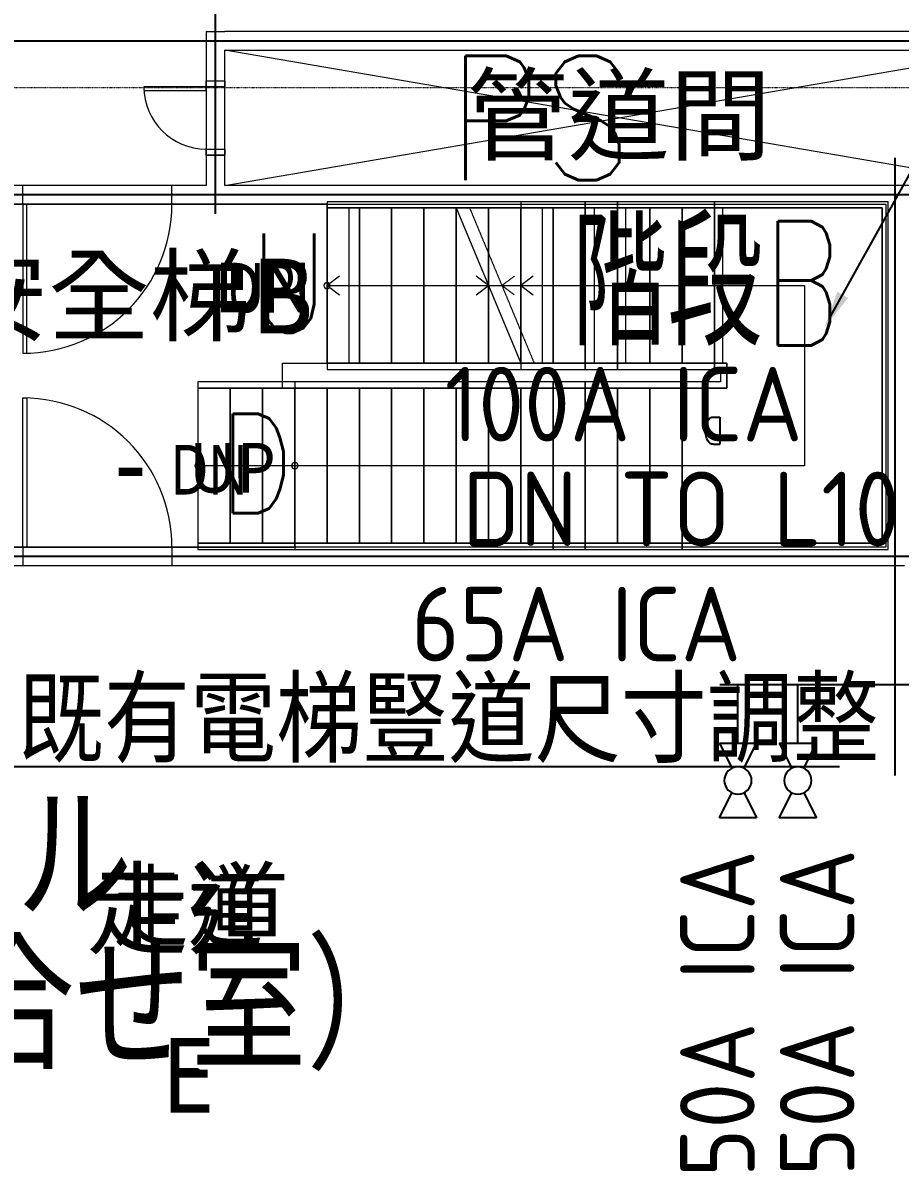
# Model space of a CAD drawing. Extents: x -32000 to 290600, y -29000 to 131250.
# Drawn here: x 253175 to 260240, y 21275 to 30520 of the extents above; entities that cross this region are included whole.
import ezdxf
from ezdxf.enums import TextEntityAlignment as Align

# ---------------------------------------------------------------- set-up
doc = ezdxf.new("R2010")
doc.units = 0
doc.header["$LTSCALE"] = 10
for name, pattern in [('H12PL2$0$JJP_三點線', [0.9, 0.3, -0.15, 0, -0.15, 0, -0.15, 0, -0.15]), ('H12PL2$0$JJP_虛線(退縮線、投影線、地下室範圍、非屬本工程、圖面分區)', [0.45, 0.3, -0.15]), ('H12PL2$0$虛線', [0.846667, 0.423333, -0.423333]), ('XFM7P20ICA$0$CENTERK3', [2.749, 2.5, -0.083, 0.083, -0.083]), ('XFM7P20ICA$0$H12PL2$0$JJP_三點線', [0.9, 0.3, -0.15, 0, -0.15, 0, -0.15, 0, -0.15]), ('XFM7P20ICA$0$H12PL2$0$JJP_虛線(退縮線、投影線、地下室範圍、非屬本工程、圖面分區)', [0.45, 0.3, -0.15])]:
    doc.linetypes.add(name, pattern=pattern)
for name, color, linetype in [('H12PL2$0$A-OBJE-2D', 252, 'Continuous'), ('H12PL2$0$A-STRS', 252, 'Continuous'), ('H12PL2$0$A-TEXT', 252, 'Continuous'), ('H12PL2$0$A-WALL-IN', 252, 'Continuous'), ('H12PL2$0$A-ZONE', 252, 'Continuous'), ('H12PL2$0$Door', 252, 'Continuous'), ('H12PL2$0$S-GRID', 252, 'Continuous'), ('H12PL2$0$S-SLAB-SHOW', 252, 'Continuous'), ('XFM7P20ICA$0$H12PL2$0$A-OBJE-2D', 252, 'Continuous'), ('XFM7P20ICA$0$H12PL2$0$A-STRS', 252, 'Continuous'), ('XFM7P20ICA$0$H12PL2$0$A-TEXT-修改說明', 252, 'Continuous'), ('XFM7P20ICA$0$H12PL2$0$A-WALL-IN', 252, 'Continuous'), ('XFM7P20ICA$0$H12PL2$0$A-ZONE', 252, 'Continuous'), ('XFM7P20ICA$0$H12PL2$0$S-GRID', 252, 'Continuous'), ('XFM7P20ICA$0$K-SIN', 252, 'XFM7P20ICA$0$CENTERK3'), ('XFM7P20ICA$0$PIPE-TEXT', 1, 'Continuous'), ('XFM7P20ICA$0$TEXT2', 252, 'Continuous'), ('XFM7P20ICA$0$U-ICA-PIPE-P2', 4, 'Continuous'), ('XFM7P20ICA$0$U-ICA-TXT', 3, 'Continuous'), ('XFM7P20ICA$0$U-ICA-VALVE', 2, 'Continuous')]:
    doc.layers.add(name, color=color, linetype=linetype)
doc.styles.add('H12PL2$0$Standard', font='', dxfattribs={"width": 0.8})
doc.styles.add('XFM7P20ICA$0$aa-txt', font='isocp.shx', dxfattribs={"bigfont": 'chineset'})
doc.styles.add('XFM7P20ICA$0$H12PL2$0$dim-txt', font='isocp.shx', dxfattribs={"width": 0.7, "bigfont": 'chineset.shx'})
doc.styles.add('XFM7P20ICA$0$H12PL2$0$Standard', font='isocp.shx', dxfattribs={"bigfont": 'chineset.shx'})
doc.styles.add('XFM7P20ICA$0$TEXT', font='romans.shx', dxfattribs={"width": 0.85, "bigfont": 'BIGFONT.shx'})
doc.styles.get('H12PL2$0$Standard').set_extended_font_data('Microsoft JhengHei')
doc.dimstyles.new('XFM7P20ICA$0$H12PL2$0$ARCH-dim-200MM', dxfattribs={"dimscale": 200, "dimtxt": 0.3, "dimasz": 0.1, "dimexe": 0.1, "dimexo": 0.1, "dimgap": 0.05, "dimtad": 1, "dimdec": 0, "dimlfac": 10, "dimrnd": 0.5, "dimdsep": 46, "dimtxsty": 'XFM7P20ICA$0$H12PL2$0$dim-txt', "dimblk": 'XFM7P20ICA$0$H12PL2$0$_Dot', "dimcen": 2, "dimclrd": 256, "dimclre": 256, "dimclrt": 256, "dimadec": 0, "dimazin": 0, "dimtfac": 1, "dimtix": 1, "dimtmove": 2, "dimatfit": 3, "dimldrblk": 'XFM7P20ICA$0$H12PL2$0$_OBLIQUE', "dimfxl": 1, "dimtvp": 1, "dimtolj": 1, "dimarcsym": 0})

# ---------------------------------------------------------------- blocks, each defined once
blk = doc.blocks.new('H12PL2')
at = {"layer": 'H12PL2$0$A-OBJE-2D', "lineweight": 0}
for p, q in [((254800, 29210), (261150, 30300)), ((261150, 29210), (254800, 30300))]:
    blk.add_line(p, q, dxfattribs=at)
at = {"layer": 'H12PL2$0$A-STRS', "lineweight": 0}
for p, q in [((256644.2, 29080), (255625, 29080)), ((255625, 29080), (255625, 29030)), ((257965, 29080), (255625, 29080)), ((255625, 29080), (255625, 29030)), ((255625, 29030), (256665, 29030)), ((255625, 29030), (255625, 27780)), ((256665, 29030), (255625, 29030)), ((255625, 29030), (255625, 27780)), ((255885, 29030), (255625, 29030)), ((255625, 29030), (257965, 29030)), ((255625, 29030), (255625, 27780)), ((257965, 29030), (255625, 29030)), ((255625, 29030), (255625, 27780)), ((255885, 29030), (255625, 29030)), ((255885, 29030), (255885, 27780)), ((255885, 27780), (255885, 29030)), ((255885, 29030), (255885, 27780)), ((256145, 29030), (255885, 29030)), ((255885, 29030), (255885, 27780)), ((255885, 27780), (255885, 29030)), ((255885, 29030), (255885, 27780)), ((256145, 29030), (255885, 29030)), ((256145, 29030), (256145, 27780)), ((256145, 27780), (256145, 29030)), ((256145, 29030), (256145, 27780)), ((256405, 29030), (256145, 29030)), ((256145, 29030), (256145, 27780)), ((256145, 27780), (256145, 29030)), ((256145, 29030), (256145, 27780)), ((256405, 29030), (256145, 29030)), ((256405, 29030), (256405, 27780)), ((256405, 27780), (256405, 29030)), ((256405, 29030), (256405, 27780)), ((256665, 29030), (256405, 29030)), ((256405, 29030), (256405, 27780)), ((256405, 27780), (256405, 29030)), ((256405, 29030), (256405, 27780)), ((256665, 29030), (256405, 29030)), ((256665, 29030), (256665, 27780)), ((256665, 27780), (256665, 29030)), ((256665, 29030), (256665, 27780)), ((256665, 29030), (257185, 27780)), ((256665, 29030), (256665, 27780)), ((256665, 27780), (256665, 29030)), ((256665, 29030), (256665, 27780)), ((256925, 29030), (256665, 29030)), ((256925, 29030), (256925, 27780)), ((256925, 27780), (256925, 29030)), ((256925, 29030), (256925, 27780)), ((257185, 29030), (256925, 29030)), ((257705, 29080), (257185, 29080)), ((257185, 29080), (257185, 29030)), ((257185, 29030), (257185, 27780)), ((257185, 27780), (257185, 29030)), ((257185, 29030), (257185, 27780)), ((257445, 29030), (257185, 29030)), ((257185, 29030), (257705, 29030)), ((257185, 29030), (257185, 27780)), ((257705, 29030), (257185, 29030)), ((257185, 29030), (257185, 27780)), ((257445, 29030), (257185, 29030)), ((257445, 29030), (257445, 27780)), ((257445, 27780), (257445, 29030)), ((257445, 29030), (257445, 27780)), ((257705, 29030), (257445, 29030)), ((257445, 29030), (257445, 27780)), ((257445, 27780), (257445, 29030)), ((257445, 29030), (257445, 27780)), ((257705, 29030), (257445, 29030)), ((257705, 29030), (257705, 29080)), ((257965, 29080), (257705, 29080)), ((257705, 29080), (257705, 29030)), ((257705, 29030), (257705, 27780)), ((257705, 27780), (257705, 29030)), ((257705, 29030), (257705, 27780)), ((257965, 29030), (257705, 29030)), ((257705, 29030), (257965, 29030)), ((257779.57, 29030), (257705, 29030)), ((257705, 29030), (257705, 27780)), ((257705, 29030), (257705, 27780)), ((257705, 29030), (257705, 27780)), ((257705, 27780), (257705, 29030)), ((257705, 29030), (257705, 27780)), ((257965, 29030), (257705, 29030)), ((257965, 29030), (257779.57, 29030)), ((257965, 29030), (257965, 29080)), ((260145, 29080), (257965, 29080)), ((257965, 29080), (257965, 29030)), ((260145, 29080), (257965, 29080)), ((257965, 29030), (260095, 29030)), ((258032.66, 29030), (257965, 29030)), ((257965, 29030), (257965, 27780)), ((257965, 29030), (257965, 27780)), ((257965, 29030), (257965, 27780)), ((257965, 27780), (257965, 29030)), ((260095, 29030), (257965, 29030)), ((257965, 29030), (257965, 27780)), ((257965, 29030), (260095, 29030)), ((260095, 29030), (257965, 29030)), ((260095, 29030), (257965, 29030)), ((260095, 29030), (258032.66, 29030)), ((260095, 29030), (260095, 26330)), ((260095, 26330), (260095, 29030)), ((260095, 26330), (260095, 29030)), ((260095, 29030), (260095, 26330)), ((260095, 26330), (260095, 29030)), ((260095, 26330), (260095, 29030)), ((260145, 26280), (260145, 29080)), ((260145, 26280), (260145, 29080)), ((255725, 28480), (255625, 28405)), ((256925, 28405), (256825, 28480)), ((257285, 28480), (257185, 28405)), ((255625, 28405), (255885, 28405)), ((255625, 28405), (255885, 28405)), ((255625, 28405), (255725, 28330)), ((255885, 28405), (256925, 28405)), ((255885, 28405), (257965, 28405)), ((256825, 28330), (256925, 28405)), ((256925, 28405), (256925, 27780)), ((256925, 27780), (256925, 28405)), ((256925, 28405), (256925, 27780)), ((257185, 28405), (257445, 28405)), ((257185, 28405), (257285, 28330)), ((257445, 28405), (257705, 28405)), ((257705, 28405), (257965, 28405)), ((257965, 28405), (259470, 28405)), ((257965, 28405), (259470, 28405)), ((259470, 28405), (259470, 26955)), ((259470, 28405), (259470, 26955)), ((257185, 27780), (255625, 27780)), ((255625, 27780), (255625, 27730)), ((255625, 27780), (257185, 27780)), ((255625, 27780), (255885, 27780)), ((257965, 27780), (255625, 27780)), ((255625, 27780), (255625, 27730)), ((255625, 27780), (257965, 27780)), ((255625, 27780), (255885, 27780)), ((255885, 27780), (256145, 27780)), ((255885, 27780), (256145, 27780)), ((256145, 27780), (256405, 27780)), ((256145, 27780), (256405, 27780)), ((256405, 27780), (256665, 27780)), ((256405, 27780), (256665, 27780)), ((256665, 27780), (256925, 27780)), ((256665, 27780), (256925, 27780)), ((256925, 27780), (257185, 27780)), ((256925, 27780), (257185, 27780)), ((257185, 27780), (257445, 27780)), ((257705, 27780), (257185, 27780)), ((257185, 27780), (257185, 27730)), ((257185, 27780), (257705, 27780)), ((257185, 27780), (257445, 27780)), ((257445, 27780), (257705, 27780)), ((257445, 27780), (257705, 27780)), ((257705, 27780), (257965, 27780)), ((257705, 27730), (257705, 27780)), ((257965, 27780), (257705, 27780)), ((257705, 27780), (257705, 27730)), ((257705, 27780), (257779.57, 27780)), ((257705, 27780), (257965, 27780)), ((257779.57, 27780), (257965, 27780)), ((257965, 27730), (257965, 27780)), ((258845, 27780), (257965, 27780)), ((257965, 27780), (257965, 27730)), ((257965, 27780), (258032.66, 27780)), ((257965, 27780), (258845, 27780)), ((258845, 27780), (257965, 27780)), ((257965, 27780), (258845, 27780)), ((257965, 27780), (258845, 27780)), ((258032.66, 27780), (258845, 27780)), ((258845, 27580), (258845, 27780)), ((258845, 27780), (258845, 27580)), ((258845, 27780), (258845, 27580)), ((258845, 27580), (258845, 27780)), ((258845, 27780), (258845, 27580)), ((258845, 27780), (258845, 27580)), ((255625, 27730), (257205.8, 27730)), ((255625, 27730), (257965, 27730)), ((257185, 27730), (257705, 27730)), ((257705, 27730), (257965, 27730)), ((257965, 27730), (258795, 27730)), ((257965, 27730), (258795, 27730)), ((258795, 27730), (258795, 27630)), ((258795, 27730), (258795, 27630)), ((257445, 27630), (254585, 27630)), ((254585, 27630), (254585, 27580)), ((254585, 27580), (257445, 27580)), ((254585, 27580), (254585, 26330)), ((257445, 27580), (254585, 27580)), ((254845, 27580), (254585, 27580)), ((254585, 27580), (254585, 26330)), ((254845, 26330), (254845, 27580)), ((255105, 27580), (254845, 27580)), ((254845, 27580), (254845, 26330)), ((254845, 26330), (254845, 27580)), ((255105, 26330), (255105, 27580)), ((255365, 27580), (255105, 27580)), ((255105, 27580), (255105, 26330)), ((255105, 26330), (255105, 27580)), ((257705, 27630), (255365, 27630)), ((255365, 27630), (255365, 27580)), ((255365, 27580), (257705, 27580)), ((257705, 27580), (255365, 27580)), ((255365, 27580), (255365, 26330)), ((255625, 27580), (255365, 27580)), ((255365, 27580), (255365, 26330)), ((255365, 26330), (255365, 27580)), ((255625, 27580), (255365, 27580)), ((255365, 27580), (255365, 26330)), ((255365, 26330), (255365, 27580)), ((255625, 26330), (255625, 27580)), ((255885, 27580), (255625, 27580)), ((255625, 27580), (255625, 26330)), ((255625, 26330), (255625, 27580)), ((255625, 26330), (255625, 27580)), ((255885, 27580), (255625, 27580)), ((255625, 27580), (255625, 26330)), ((255625, 26330), (255625, 27580)), ((255885, 26330), (255885, 27580)), ((256145, 27580), (255885, 27580)), ((255885, 27580), (255885, 26330)), ((255885, 26330), (255885, 27580)), ((255885, 26330), (255885, 27580)), ((256145, 27580), (255885, 27580)), ((255885, 27580), (255885, 26330)), ((255885, 26330), (255885, 27580)), ((256145, 26330), (256145, 27580)), ((256405, 27580), (256145, 27580)), ((256145, 27580), (256145, 26330)), ((256145, 26330), (256145, 27580)), ((256145, 26330), (256145, 27580)), ((256405, 27580), (256145, 27580)), ((256145, 27580), (256145, 26330)), ((256145, 26330), (256145, 27580)), ((256405, 26330), (256405, 27580)), ((256665, 27580), (256405, 27580)), ((256405, 27580), (256405, 26330)), ((256405, 26330), (256405, 27580)), ((256405, 26330), (256405, 27580)), ((256665, 27580), (256405, 27580)), ((256405, 27580), (256405, 26330)), ((256405, 26330), (256405, 27580)), ((256665, 26330), (256665, 27580)), ((256925, 27580), (256665, 27580)), ((256665, 27580), (256665, 26330)), ((256665, 26330), (256665, 27580)), ((256665, 26330), (256665, 27580)), ((256925, 27580), (256665, 27580)), ((256665, 27580), (256665, 26330)), ((256665, 26330), (256665, 27580)), ((256925, 26330), (256925, 27580)), ((257185, 27580), (256925, 27580)), ((256925, 27580), (256925, 26330)), ((256925, 26330), (256925, 27580)), ((256925, 26330), (256925, 27580)), ((257185, 27580), (256925, 27580)), ((256925, 27580), (256925, 26330)), ((256925, 26330), (256925, 27580)), ((257185, 26330), (257185, 27580)), ((257445, 27580), (257185, 27580)), ((257185, 27580), (257185, 26330)), ((257185, 26330), (257185, 27580)), ((257185, 26330), (257185, 27580)), ((257445, 27580), (257185, 27580)), ((257185, 27580), (257185, 26330)), ((257185, 26330), (257185, 27580)), ((257705, 27630), (257445, 27630)), ((257445, 27630), (257445, 27580)), ((257445, 27580), (257445, 27630)), ((257445, 26330), (257445, 27580)), ((257705, 27580), (257445, 27580)), ((257445, 27580), (257445, 26330)), ((257445, 26330), (257445, 27580)), ((257445, 27580), (257705, 27580)), ((257705, 27580), (257445, 27580)), ((257445, 26330), (257445, 27580)), ((257445, 26330), (257445, 27580)), ((257705, 27580), (257445, 27580)), ((257445, 27580), (257445, 26330)), ((257445, 26330), (257445, 27580)), ((258795, 27630), (257705, 27630)), ((257705, 27630), (257705, 27580)), ((257705, 27580), (257705, 27630)), ((258795, 27630), (257705, 27630)), ((257705, 27580), (258845, 27580)), ((258845, 27580), (257705, 27580)), ((257705, 26330), (257705, 27580)), ((257705, 26330), (257705, 27580)), ((258845, 27580), (257705, 27580)), ((257705, 27580), (257705, 26330)), ((257705, 26330), (257705, 27580)), ((257705, 27580), (258845, 27580)), ((258845, 27580), (257705, 27580)), ((258845, 27580), (257705, 27580)), ((254845, 26955), (254585, 26955)), ((257445, 26955), (254845, 26955)), ((255625, 26955), (255365, 26955)), ((257705, 26955), (255625, 26955)), ((257705, 26955), (257445, 26955)), ((259470, 26955), (257705, 26955)), ((259470, 26955), (257705, 26955)), ((257445, 26330), (254585, 26330)), ((254585, 26330), (254585, 26280)), ((254585, 26330), (257445, 26330)), ((254585, 26330), (254845, 26330)), ((254585, 26280), (257445, 26280)), ((254845, 26330), (255105, 26330)), ((255105, 26330), (255365, 26330)), ((257705, 26330), (255365, 26330)), ((255365, 26330), (255365, 26280)), ((255365, 26330), (257705, 26330)), ((255365, 26330), (255625, 26330)), ((255365, 26330), (255625, 26330)), ((255365, 26280), (257705, 26280)), ((255625, 26330), (255885, 26330)), ((255625, 26330), (255885, 26330)), ((255885, 26330), (256145, 26330)), ((255885, 26330), (256145, 26330)), ((256145, 26330), (256405, 26330)), ((256145, 26330), (256405, 26330)), ((256405, 26330), (256665, 26330)), ((256405, 26330), (256665, 26330)), ((256665, 26330), (256925, 26330)), ((256665, 26330), (256925, 26330)), ((256925, 26330), (257185, 26330)), ((256925, 26330), (257185, 26330)), ((257185, 26330), (257445, 26330)), ((257185, 26330), (257445, 26330)), ((257445, 26330), (257705, 26330)), ((257705, 26330), (257445, 26330)), ((257445, 26330), (257445, 26280)), ((257445, 26280), (257445, 26330)), ((257445, 26330), (257705, 26330)), ((257445, 26330), (257705, 26330)), ((257445, 26280), (257705, 26280)), ((260095, 26330), (257705, 26330)), ((257705, 26330), (257705, 26280)), ((257705, 26280), (257705, 26330)), ((257705, 26330), (260095, 26330)), ((257705, 26330), (260095, 26330)), ((260095, 26330), (257705, 26330)), ((257705, 26330), (260095, 26330)), ((257705, 26330), (260095, 26330)), ((257705, 26280), (260145, 26280)), ((257705, 26280), (260145, 26280))]:
    blk.add_line(p, q, dxfattribs=at)
at = {"layer": 'H12PL2$0$A-STRS', "linetype": 'H12PL2$0$JJP_虛線(退縮線、投影線、地下室範圍、非屬本工程、圖面分區)', "lineweight": 0}
for p, q in [((255804.09, 27780), (255804.09, 29030)), ((255804.09, 27780), (255804.09, 29030)), ((258745, 29080), (256752.51, 29080)), ((256773.31, 29030), (258745, 29030)), ((256925, 29030), (256773.31, 29030)), ((256773.31, 29030), (257293.31, 27780)), ((256925, 29030), (256925, 28665.36)), ((256925, 28665.36), (256925, 29030)), ((256925, 29030), (256925, 28665.36)), ((257185, 29030), (256925, 29030)), ((257185, 29030), (257185, 28040.36)), ((257185, 28040.36), (257185, 29030)), ((257185, 29030), (257185, 28040.36)), ((257445, 29030), (257185, 29030)), ((257360.68, 27780), (257360.68, 29030)), ((257445, 29030), (257445, 27780)), ((257445, 27780), (257445, 29030)), ((257445, 29030), (257445, 27780)), ((257705, 29030), (257445, 29030)), ((257705, 29030), (257705, 27780)), ((257705, 27780), (257705, 29030)), ((257705, 29030), (257705, 27780)), ((257965, 29030), (257705, 29030)), ((257779.57, 27780), (257779.57, 29030)), ((257965, 29030), (257965, 27780)), ((257965, 27780), (257965, 29030)), ((257965, 29030), (257965, 27780)), ((258225, 29030), (257965, 29030)), ((258032.66, 27780), (258032.66, 29030)), ((258225, 29030), (258225, 27780)), ((258225, 27780), (258225, 29030)), ((258225, 29030), (258225, 27780)), ((258485, 29030), (258225, 29030)), ((258485, 29030), (258485, 27780)), ((258485, 27780), (258485, 29030)), ((258485, 29030), (258485, 27780)), ((258745, 29030), (258485, 29030)), ((258745, 29030), (258745, 29080)), ((260145, 29080), (258745, 29080)), ((258745, 29080), (258745, 29030)), ((258745, 29030), (260095, 29030)), ((258745, 29030), (258745, 27780)), ((258745, 29030), (258745, 27780)), ((258745, 29030), (258745, 27780)), ((258745, 27780), (258745, 29030)), ((260095, 29030), (258745, 29030)), ((258745, 29030), (258745, 27780)), ((258812.66, 27780), (258812.66, 29030)), ((260095, 29030), (260095, 26330)), ((260095, 26330), (260095, 29030)), ((260145, 26280), (260145, 29080)), ((257133.31, 28480), (257033.31, 28405)), ((257033.31, 28405), (258745, 28405)), ((257033.31, 28405), (257133.31, 28330)), ((258745, 28405), (259470, 28405)), ((259470, 28405), (259470, 26955)), ((258745, 27780), (257293.31, 27780)), ((257293.31, 27780), (257445, 27780)), ((257445, 27780), (257705, 27780)), ((257705, 27780), (257965, 27780)), ((257965, 27780), (258225, 27780)), ((258225, 27780), (258485, 27780)), ((258485, 27780), (258745, 27780)), ((258745, 27730), (258745, 27780)), ((258845, 27780), (258745, 27780)), ((258745, 27780), (258745, 27730)), ((258745, 27780), (258845, 27780)), ((258845, 27580), (258845, 27780)), ((258845, 27780), (258845, 27580)), ((257314.11, 27730), (258745, 27730)), ((258745, 27730), (258795, 27730)), ((258795, 27730), (258795, 27630)), ((258485, 27630), (255365, 27630)), ((255365, 27630), (255365, 27580)), ((255365, 27580), (258485, 27580)), ((255625, 27580), (255365, 27580)), ((255365, 27580), (255365, 26330)), ((255625, 26330), (255625, 27580)), ((255885, 27580), (255625, 27580)), ((255625, 27580), (255625, 26330)), ((255625, 26330), (255625, 27580)), ((255885, 26330), (255885, 27580)), ((256145, 27580), (255885, 27580)), ((255885, 27580), (255885, 26330)), ((255885, 26330), (255885, 27580)), ((256145, 26330), (256145, 27580)), ((256405, 27580), (256145, 27580)), ((256145, 27580), (256145, 26330)), ((256145, 26330), (256145, 27580)), ((256405, 26330), (256405, 27580)), ((256665, 27580), (256405, 27580)), ((256405, 27580), (256405, 26330)), ((256405, 26330), (256405, 27580)), ((256665, 26330), (256665, 27580)), ((256925, 27580), (256665, 27580)), ((256665, 27580), (256665, 26330)), ((256665, 26330), (256665, 27580)), ((256925, 26330), (256925, 27580)), ((257185, 27580), (256925, 27580)), ((256925, 27580), (256925, 26330)), ((256925, 26330), (256925, 27580)), ((257185, 26330), (257185, 27580)), ((257445, 27580), (257185, 27580)), ((257185, 27580), (257185, 26330)), ((257185, 26330), (257185, 27580)), ((257445, 26330), (257445, 27580)), ((257705, 27580), (257445, 27580)), ((257445, 27580), (257445, 26330)), ((257445, 26330), (257445, 27580)), ((257445, 26330), (257445, 27580)), ((257705, 26330), (257705, 27580)), ((257965, 27580), (257705, 27580)), ((257705, 27580), (257705, 26330)), ((257705, 26330), (257705, 27580)), ((257705, 26330), (257705, 27580)), ((257965, 26330), (257965, 27580)), ((258225, 27580), (257965, 27580)), ((257965, 27580), (257965, 26330)), ((257965, 26330), (257965, 27580)), ((258225, 26330), (258225, 27580)), ((258485, 27580), (258225, 27580)), ((258225, 27580), (258225, 26330)), ((258225, 26330), (258225, 27580)), ((258795, 27630), (258485, 27630)), ((258485, 27630), (258485, 27580)), ((258485, 27580), (258485, 27630)), ((258485, 27580), (258845, 27580)), ((258485, 26330), (258485, 27580)), ((258485, 26330), (258485, 27580)), ((258485, 26330), (258485, 27580)), ((258845, 27580), (258485, 27580)), ((258485, 27580), (258485, 26330)), ((258485, 26330), (258485, 27580)), ((255625, 26955), (255365, 26955)), ((258485, 26955), (255625, 26955)), ((259470, 26955), (258485, 26955)), ((258485, 26330), (255365, 26330)), ((255365, 26330), (255365, 26280)), ((255365, 26330), (255625, 26330)), ((255365, 26280), (258485, 26280)), ((255625, 26330), (255885, 26330)), ((255885, 26330), (256145, 26330)), ((256145, 26330), (256405, 26330)), ((256405, 26330), (256665, 26330)), ((256665, 26330), (256925, 26330)), ((256925, 26330), (257185, 26330)), ((257185, 26330), (257445, 26330)), ((257445, 26330), (257705, 26330)), ((257705, 26330), (257965, 26330)), ((257965, 26330), (258225, 26330)), ((258225, 26330), (258485, 26330)), ((260095, 26330), (258485, 26330)), ((258485, 26330), (258485, 26280)), ((258485, 26280), (258485, 26330)), ((258485, 26330), (260095, 26330)), ((258485, 26280), (260145, 26280))]:
    blk.add_line(p, q, dxfattribs=at)
at = {"layer": 'H12PL2$0$A-STRS', "linetype": 'H12PL2$0$虛線', "lineweight": 0}
for p, q in [((258745, 29030), (256773.31, 29030)), ((258812.66, 29030), (258745, 29030)), ((260095, 29030), (258812.66, 29030)), ((260095, 26330), (260095, 29030)), ((257293.31, 27780), (258745, 27780)), ((258745, 27780), (258812.66, 27780)), ((258812.66, 27780), (258845, 27780)), ((258845, 27780), (258845, 27580)), ((258485, 27580), (255365, 27580)), ((255365, 27580), (255365, 26330)), ((258845, 27580), (258485, 27580)), ((255365, 26330), (258485, 26330)), ((258485, 26330), (260095, 26330))]:
    blk.add_line(p, q, dxfattribs=at)
at = {"layer": 'H12PL2$0$A-STRS', "lineweight": 0, "flags": 128}
for points in [[(255625, 28380, 1), (255625, 28430, 1)], [(254585, 26930, 1), (254585, 26980, 1)], [(255365, 26930, 1), (255365, 26980, 1)]]:
    blk.add_lwpolyline(points, format="xyb", close=True, dxfattribs=at)
at = {"layer": 'H12PL2$0$A-WALL-IN', "lineweight": 0}
for p, q in [((254650, 30055), (254800, 30055)), ((254650, 29455), (254800, 29455)), ((253175, 29060), (253175, 29210)), ((254375, 29060), (254375, 29210)), ((253175, 26300), (253175, 26150)), ((254375, 26300), (254375, 26150))]:
    blk.add_line(p, q, dxfattribs=at)
at = {"layer": 'H12PL2$0$A-WALL-IN', "lineweight": 0, "flags": 128}
for points in [[(254650, 30450), (254800, 30450)], [(254650, 30450), (254650, 30055)], [(261150, 30450), (254800, 30450)], [(254800, 30300), (261150, 30300)], [(254800, 30055), (254800, 30300)], [(254650, 29455), (254650, 29210)], [(254800, 29210), (254800, 29455)], [(254650, 29210), (254375, 29210)], [(261150, 29210), (254800, 29210)], [(254375, 29060), (260125, 29060)], [(260125, 29060), (260125, 26300)], [(260125, 26300), (254375, 26300)], [(254375, 26150), (260125, 26150)], [(260125, 26150), (260275, 26150)]]:
    blk.add_lwpolyline(points, dxfattribs=at)
at = {"layer": 'H12PL2$0$Door', "lineweight": 0}
for p, q in [((254650, 30005), (254650, 30055)), ((254650, 30055), (254800, 30055)), ((254800, 30055), (254800, 30005)), ((254650, 30005), (254150, 30005)), ((254150, 30005), (254150, 29975)), ((254150, 29975), (254650, 29975)), ((254650, 29975), (254650, 30005)), ((254800, 30005), (254650, 30005)), ((254650, 29455), (254650, 29505)), ((254650, 29505), (254800, 29505)), ((254800, 29505), (254800, 29455)), ((254800, 29455), (254650, 29455)), ((253175, 29060), (253175, 29210)), ((254375, 29060), (254375, 29210)), ((253175, 29060), (253175, 27860)), ((253205, 29060), (253175, 29060)), ((253205, 27860), (253205, 29060)), ((253175, 27860), (253205, 27860)), ((253175, 26300), (253175, 27500)), ((253175, 27500), (253205, 27500)), ((253205, 27500), (253205, 26300)), ((253205, 26300), (253175, 26300)), ((253175, 26300), (253175, 26150)), ((254375, 26300), (254375, 26150))]:
    blk.add_line(p, q, dxfattribs=at)
for centre, radius, start, end in [((254650, 30005), 500, 180, 270), ((253175, 29060), 1200, 270, 0), ((253175, 26300), 1200, 0, 90)]:
    blk.add_arc(centre, radius, start, end, dxfattribs=at)
at = {"layer": 'H12PL2$0$S-GRID', "linetype": 'H12PL2$0$JJP_三點線', "lineweight": 0}
blk.add_line((-29000, 30000), (289600, 30000), dxfattribs=at)
at = {"layer": 'H12PL2$0$S-SLAB-SHOW', "lineweight": 0, "flags": 128}
blk.add_lwpolyline([(252850, 29060), (252850, 26300), (255365, 26300), (255365, 27580), (255265, 27580), (255265, 27780), (255625, 27780), (255625, 29060)], close=True, dxfattribs=at)
at = {"layer": 'H12PL2$0$A-TEXT', "linetype": 'Continuous', "lineweight": 0, "char_height": 400, "attachment_point": 4, "style": 'H12PL2$0$Standard'}
for s, insert in [('\\A1;UP', (254814.56, 28385.49)), ('\\A1;DN', (254365.02, 26922.76))]:
    blk.add_mtext(s, dxfattribs=dict(at, insert=insert))
at = {"layer": 'H12PL2$0$A-ZONE', "style": 'H12PL2$0$Standard'}
for s, p in [('管道間', (257975, 30077.55)), ('安全梯B', (254041.23, 28621.87)), ('-', (254041.23, 27279.97)), ('走道', (254506.1, 23687.25)), ('E', (254506.1, 22345.36))]:
    blk.add_text(s, height=600, dxfattribs=at).set_placement(p, align=Align.TOP_CENTER)
blk = doc.blocks.new('XFM7P20ICA$0$H12PL2$0$_Dot')
blk = doc.blocks.new('XFM7P20ICA$0$H12PL2$0$_OBLIQUE')
at = {"color": 0, "linetype": 'ByBlock', "lineweight": -2}
blk.add_line((-0.5, -0.5), (0.5, 0.5), dxfattribs=at)
blk = doc.blocks.new('*U484')
for p, q in [((-150, 75), (-49.2, 24.6)), ((150, 75), (49.2, 24.6)), ((-49.2, -24.6), (-150, -75)), ((49.2, -24.6), (150, -75))]:
    blk.add_line(p, q)
for points in [[(-150, 75), (-150, -75)], [(150, -75), (150, 75)]]:
    blk.add_lwpolyline(points)
blk.add_circle((0, 0), 55)
blk = doc.blocks.new('XFM7P20ICA$0$Ca-065')
for p, q in [((-3.65, -1.73), (-3.65, 0)), ((3.65, 0), (-3.65, 0)), ((3.65, -1.73), (3.65, 0))]:
    blk.add_line(p, q)
for centre, radius, start, end in [((-2.09, -1.73), 1.56, 180, 241.7155), ((2.09, -1.73), 1.56, 298.2845, 0), ((0, 2.16), 5.98, 241.7155, 298.2845)]:
    blk.add_arc(centre, radius, start, end)
blk = doc.blocks.new('XFM7P20ICA$0$H12PL2')
at = {"layer": 'XFM7P20ICA$0$H12PL2$0$A-STRS', "lineweight": 0}
for p, q in [((256644.2, 29080), (255625, 29080)), ((255625, 29080), (255625, 29030)), ((257965, 29080), (255625, 29080)), ((255625, 29080), (255625, 29030)), ((255625, 29030), (256665, 29030)), ((255625, 29030), (255625, 27780)), ((256665, 29030), (255625, 29030)), ((255625, 29030), (255625, 27780)), ((255885, 29030), (255625, 29030)), ((255625, 29030), (257965, 29030)), ((255625, 29030), (255625, 27780)), ((257965, 29030), (255625, 29030)), ((255625, 29030), (255625, 27780)), ((255885, 29030), (255625, 29030)), ((255885, 29030), (255885, 27780)), ((255885, 27780), (255885, 29030)), ((255885, 29030), (255885, 27780)), ((256145, 29030), (255885, 29030)), ((255885, 29030), (255885, 27780)), ((255885, 27780), (255885, 29030)), ((255885, 29030), (255885, 27780)), ((256145, 29030), (255885, 29030)), ((256145, 29030), (256145, 27780)), ((256145, 27780), (256145, 29030)), ((256145, 29030), (256145, 27780)), ((256405, 29030), (256145, 29030)), ((256145, 29030), (256145, 27780)), ((256145, 27780), (256145, 29030)), ((256145, 29030), (256145, 27780)), ((256405, 29030), (256145, 29030)), ((256405, 29030), (256405, 27780)), ((256405, 27780), (256405, 29030)), ((256405, 29030), (256405, 27780)), ((256665, 29030), (256405, 29030)), ((256405, 29030), (256405, 27780)), ((256405, 27780), (256405, 29030)), ((256405, 29030), (256405, 27780)), ((256665, 29030), (256405, 29030)), ((256665, 29030), (256665, 27780)), ((256665, 27780), (256665, 29030)), ((256665, 29030), (256665, 27780)), ((256665, 29030), (257185, 27780)), ((256665, 29030), (256665, 27780)), ((256665, 27780), (256665, 29030)), ((256665, 29030), (256665, 27780)), ((256925, 29030), (256665, 29030)), ((256925, 29030), (256925, 27780)), ((256925, 27780), (256925, 29030)), ((256925, 29030), (256925, 27780)), ((257185, 29030), (256925, 29030)), ((257705, 29080), (257185, 29080)), ((257185, 29080), (257185, 29030)), ((257185, 29030), (257185, 27780)), ((257185, 27780), (257185, 29030)), ((257185, 29030), (257185, 27780)), ((257445, 29030), (257185, 29030)), ((257185, 29030), (257705, 29030)), ((257185, 29030), (257185, 27780)), ((257705, 29030), (257185, 29030)), ((257185, 29030), (257185, 27780)), ((257445, 29030), (257185, 29030)), ((257445, 29030), (257445, 27780)), ((257445, 27780), (257445, 29030)), ((257445, 29030), (257445, 27780)), ((257705, 29030), (257445, 29030)), ((257445, 29030), (257445, 27780)), ((257445, 27780), (257445, 29030)), ((257445, 29030), (257445, 27780)), ((257705, 29030), (257445, 29030)), ((257705, 29030), (257705, 29080)), ((257965, 29080), (257705, 29080)), ((257705, 29080), (257705, 29030)), ((257705, 29030), (257705, 27780)), ((257705, 27780), (257705, 29030)), ((257705, 29030), (257705, 27780)), ((257965, 29030), (257705, 29030)), ((257705, 29030), (257965, 29030)), ((257779.57, 29030), (257705, 29030)), ((257705, 29030), (257705, 27780)), ((257705, 29030), (257705, 27780)), ((257705, 29030), (257705, 27780)), ((257705, 27780), (257705, 29030)), ((257705, 29030), (257705, 27780)), ((257965, 29030), (257705, 29030)), ((257965, 29030), (257779.57, 29030)), ((257965, 29030), (257965, 29080)), ((260145, 29080), (257965, 29080)), ((257965, 29080), (257965, 29030)), ((260145, 29080), (257965, 29080)), ((257965, 29030), (260095, 29030)), ((258032.66, 29030), (257965, 29030)), ((257965, 29030), (257965, 27780)), ((257965, 29030), (257965, 27780)), ((257965, 29030), (257965, 27780)), ((257965, 27780), (257965, 29030)), ((260095, 29030), (257965, 29030)), ((257965, 29030), (257965, 27780)), ((257965, 29030), (260095, 29030)), ((260095, 29030), (257965, 29030)), ((260095, 29030), (257965, 29030)), ((260095, 29030), (258032.66, 29030)), ((260095, 29030), (260095, 26330)), ((260095, 26330), (260095, 29030)), ((260095, 26330), (260095, 29030)), ((260095, 29030), (260095, 26330)), ((260095, 26330), (260095, 29030)), ((260095, 26330), (260095, 29030)), ((260145, 26280), (260145, 29080)), ((260145, 26280), (260145, 29080)), ((255725, 28480), (255625, 28405)), ((256925, 28405), (256825, 28480)), ((257285, 28480), (257185, 28405)), ((255625, 28405), (255885, 28405)), ((255625, 28405), (255885, 28405)), ((255625, 28405), (255725, 28330)), ((255885, 28405), (256925, 28405)), ((255885, 28405), (257965, 28405)), ((256825, 28330), (256925, 28405)), ((256925, 28405), (256925, 27780)), ((256925, 27780), (256925, 28405)), ((256925, 28405), (256925, 27780)), ((257185, 28405), (257445, 28405)), ((257185, 28405), (257285, 28330)), ((257445, 28405), (257705, 28405)), ((257705, 28405), (257965, 28405)), ((257965, 28405), (259470, 28405)), ((257965, 28405), (259470, 28405)), ((259470, 28405), (259470, 26955)), ((259470, 28405), (259470, 26955)), ((257185, 27780), (255625, 27780)), ((255625, 27780), (255625, 27730)), ((255625, 27780), (257185, 27780)), ((255625, 27780), (255885, 27780)), ((257965, 27780), (255625, 27780)), ((255625, 27780), (255625, 27730)), ((255625, 27780), (257965, 27780)), ((255625, 27780), (255885, 27780)), ((255885, 27780), (256145, 27780)), ((255885, 27780), (256145, 27780)), ((256145, 27780), (256405, 27780)), ((256145, 27780), (256405, 27780)), ((256405, 27780), (256665, 27780)), ((256405, 27780), (256665, 27780)), ((256665, 27780), (256925, 27780)), ((256665, 27780), (256925, 27780)), ((256925, 27780), (257185, 27780)), ((256925, 27780), (257185, 27780)), ((257185, 27780), (257445, 27780)), ((257705, 27780), (257185, 27780)), ((257185, 27780), (257185, 27730)), ((257185, 27780), (257705, 27780)), ((257185, 27780), (257445, 27780)), ((257445, 27780), (257705, 27780)), ((257445, 27780), (257705, 27780)), ((257705, 27780), (257965, 27780)), ((257705, 27730), (257705, 27780)), ((257965, 27780), (257705, 27780)), ((257705, 27780), (257705, 27730)), ((257705, 27780), (257779.57, 27780)), ((257705, 27780), (257965, 27780)), ((257779.57, 27780), (257965, 27780)), ((257965, 27730), (257965, 27780)), ((258845, 27780), (257965, 27780)), ((257965, 27780), (257965, 27730)), ((257965, 27780), (258032.66, 27780)), ((257965, 27780), (258845, 27780)), ((258845, 27780), (257965, 27780)), ((257965, 27780), (258845, 27780)), ((257965, 27780), (258845, 27780)), ((258032.66, 27780), (258845, 27780)), ((258845, 27580), (258845, 27780)), ((258845, 27780), (258845, 27580)), ((258845, 27780), (258845, 27580)), ((258845, 27580), (258845, 27780)), ((258845, 27780), (258845, 27580)), ((258845, 27780), (258845, 27580)), ((255625, 27730), (257205.8, 27730)), ((255625, 27730), (257965, 27730)), ((257185, 27730), (257705, 27730)), ((257705, 27730), (257965, 27730)), ((257965, 27730), (258795, 27730)), ((257965, 27730), (258795, 27730)), ((258795, 27730), (258795, 27630)), ((258795, 27730), (258795, 27630)), ((257445, 27630), (254585, 27630)), ((254585, 27630), (254585, 27580)), ((254585, 27580), (257445, 27580)), ((254585, 27580), (254585, 26330)), ((257445, 27580), (254585, 27580)), ((254845, 27580), (254585, 27580)), ((254585, 27580), (254585, 26330)), ((254845, 26330), (254845, 27580)), ((255105, 27580), (254845, 27580)), ((254845, 27580), (254845, 26330)), ((254845, 26330), (254845, 27580)), ((255105, 26330), (255105, 27580)), ((255365, 27580), (255105, 27580)), ((255105, 27580), (255105, 26330)), ((255105, 26330), (255105, 27580)), ((257705, 27630), (255365, 27630)), ((255365, 27630), (255365, 27580)), ((255365, 27580), (257705, 27580)), ((257705, 27580), (255365, 27580)), ((255365, 27580), (255365, 26330)), ((255625, 27580), (255365, 27580)), ((255365, 27580), (255365, 26330)), ((255365, 26330), (255365, 27580)), ((255625, 27580), (255365, 27580)), ((255365, 27580), (255365, 26330)), ((255365, 26330), (255365, 27580)), ((255625, 26330), (255625, 27580)), ((255885, 27580), (255625, 27580)), ((255625, 27580), (255625, 26330)), ((255625, 26330), (255625, 27580)), ((255625, 26330), (255625, 27580)), ((255885, 27580), (255625, 27580)), ((255625, 27580), (255625, 26330)), ((255625, 26330), (255625, 27580)), ((255885, 26330), (255885, 27580)), ((256145, 27580), (255885, 27580)), ((255885, 27580), (255885, 26330)), ((255885, 26330), (255885, 27580)), ((255885, 26330), (255885, 27580)), ((256145, 27580), (255885, 27580)), ((255885, 27580), (255885, 26330)), ((255885, 26330), (255885, 27580)), ((256145, 26330), (256145, 27580)), ((256405, 27580), (256145, 27580)), ((256145, 27580), (256145, 26330)), ((256145, 26330), (256145, 27580)), ((256145, 26330), (256145, 27580)), ((256405, 27580), (256145, 27580)), ((256145, 27580), (256145, 26330)), ((256145, 26330), (256145, 27580)), ((256405, 26330), (256405, 27580)), ((256665, 27580), (256405, 27580)), ((256405, 27580), (256405, 26330)), ((256405, 26330), (256405, 27580)), ((256405, 26330), (256405, 27580)), ((256665, 27580), (256405, 27580)), ((256405, 27580), (256405, 26330)), ((256405, 26330), (256405, 27580)), ((256665, 26330), (256665, 27580)), ((256925, 27580), (256665, 27580)), ((256665, 27580), (256665, 26330)), ((256665, 26330), (256665, 27580)), ((256665, 26330), (256665, 27580)), ((256925, 27580), (256665, 27580)), ((256665, 27580), (256665, 26330)), ((256665, 26330), (256665, 27580)), ((256925, 26330), (256925, 27580)), ((257185, 27580), (256925, 27580)), ((256925, 27580), (256925, 26330)), ((256925, 26330), (256925, 27580)), ((256925, 26330), (256925, 27580)), ((257185, 27580), (256925, 27580)), ((256925, 27580), (256925, 26330)), ((256925, 26330), (256925, 27580)), ((257185, 26330), (257185, 27580)), ((257445, 27580), (257185, 27580)), ((257185, 27580), (257185, 26330)), ((257185, 26330), (257185, 27580)), ((257185, 26330), (257185, 27580)), ((257445, 27580), (257185, 27580)), ((257185, 27580), (257185, 26330)), ((257185, 26330), (257185, 27580)), ((257705, 27630), (257445, 27630)), ((257445, 27630), (257445, 27580)), ((257445, 27580), (257445, 27630)), ((257445, 26330), (257445, 27580)), ((257705, 27580), (257445, 27580)), ((257445, 27580), (257445, 26330)), ((257445, 26330), (257445, 27580)), ((257445, 27580), (257705, 27580)), ((257705, 27580), (257445, 27580)), ((257445, 26330), (257445, 27580)), ((257445, 26330), (257445, 27580)), ((257705, 27580), (257445, 27580)), ((257445, 27580), (257445, 26330)), ((257445, 26330), (257445, 27580)), ((258795, 27630), (257705, 27630)), ((257705, 27630), (257705, 27580)), ((257705, 27580), (257705, 27630)), ((258795, 27630), (257705, 27630)), ((257705, 27580), (258845, 27580)), ((258845, 27580), (257705, 27580)), ((257705, 26330), (257705, 27580)), ((257705, 26330), (257705, 27580)), ((258845, 27580), (257705, 27580)), ((257705, 27580), (257705, 26330)), ((257705, 26330), (257705, 27580)), ((257705, 27580), (258845, 27580)), ((258845, 27580), (257705, 27580)), ((258845, 27580), (257705, 27580)), ((254845, 26955), (254585, 26955)), ((257445, 26955), (254845, 26955)), ((255625, 26955), (255365, 26955)), ((257705, 26955), (255625, 26955)), ((257705, 26955), (257445, 26955)), ((259470, 26955), (257705, 26955)), ((259470, 26955), (257705, 26955)), ((257445, 26330), (254585, 26330)), ((254585, 26330), (254585, 26280)), ((254585, 26330), (257445, 26330)), ((254585, 26330), (254845, 26330)), ((254585, 26280), (257445, 26280)), ((254845, 26330), (255105, 26330)), ((255105, 26330), (255365, 26330)), ((257705, 26330), (255365, 26330)), ((255365, 26330), (255365, 26280)), ((255365, 26330), (257705, 26330)), ((255365, 26330), (255625, 26330)), ((255365, 26330), (255625, 26330)), ((255365, 26280), (257705, 26280)), ((255625, 26330), (255885, 26330)), ((255625, 26330), (255885, 26330)), ((255885, 26330), (256145, 26330)), ((255885, 26330), (256145, 26330)), ((256145, 26330), (256405, 26330)), ((256145, 26330), (256405, 26330)), ((256405, 26330), (256665, 26330)), ((256405, 26330), (256665, 26330)), ((256665, 26330), (256925, 26330)), ((256665, 26330), (256925, 26330)), ((256925, 26330), (257185, 26330)), ((256925, 26330), (257185, 26330)), ((257185, 26330), (257445, 26330)), ((257185, 26330), (257445, 26330)), ((257445, 26330), (257705, 26330)), ((257705, 26330), (257445, 26330)), ((257445, 26330), (257445, 26280)), ((257445, 26280), (257445, 26330)), ((257445, 26330), (257705, 26330)), ((257445, 26330), (257705, 26330)), ((257445, 26280), (257705, 26280)), ((260095, 26330), (257705, 26330)), ((257705, 26330), (257705, 26280)), ((257705, 26280), (257705, 26330)), ((257705, 26330), (260095, 26330)), ((257705, 26330), (260095, 26330)), ((260095, 26330), (257705, 26330)), ((257705, 26330), (260095, 26330)), ((257705, 26330), (260095, 26330)), ((257705, 26280), (260145, 26280)), ((257705, 26280), (260145, 26280))]:
    blk.add_line(p, q, dxfattribs=at)
at = {"layer": 'XFM7P20ICA$0$H12PL2$0$A-STRS', "linetype": 'XFM7P20ICA$0$H12PL2$0$JJP_虛線(退縮線、投影線、地下室範圍、非屬本工程、圖面分區)', "lineweight": 0}
for p, q in [((255804.09, 27780), (255804.09, 29030)), ((255804.09, 27780), (255804.09, 29030)), ((257360.68, 27780), (257360.68, 29030)), ((257779.57, 27780), (257779.57, 29030)), ((258032.66, 27780), (258032.66, 29030)), ((257445, 26330), (257445, 27580)), ((257705, 26330), (257705, 27580))]:
    blk.add_line(p, q, dxfattribs=at)
at = {"layer": 'XFM7P20ICA$0$H12PL2$0$A-STRS', "lineweight": 0, "flags": 128}
for points in [[(255625, 28380, 1), (255625, 28430, 1)], [(254585, 26930, 1), (254585, 26980, 1)], [(255365, 26930, 1), (255365, 26980, 1)]]:
    blk.add_lwpolyline(points, format="xyb", close=True, dxfattribs=at)
at = {"layer": 'XFM7P20ICA$0$H12PL2$0$A-WALL-IN', "lineweight": 0, "flags": 128}
for points in [[(254650, 30450), (254800, 30450)], [(254650, 30450), (254650, 29210)], [(261150, 30450), (254800, 30450)], [(254800, 30300), (261150, 30300)], [(254800, 29210), (254800, 30300)], [(254650, 29210), (253050, 29210)], [(261150, 29210), (254800, 29210)], [(252850, 29060), (260125, 29060)], [(260125, 29060), (260125, 26300)], [(260125, 26300), (252850, 26300)], [(252675, 26150), (260125, 26150)], [(260125, 26150), (260275, 26150)]]:
    blk.add_lwpolyline(points, dxfattribs=at)
at = {"layer": 'XFM7P20ICA$0$H12PL2$0$S-GRID', "linetype": 'XFM7P20ICA$0$H12PL2$0$JJP_三點線', "lineweight": 0}
blk.add_line((-29000, 30000), (289600, 30000), dxfattribs=at)
at = {"layer": 'XFM7P20ICA$0$H12PL2$0$A-OBJE-2D', "linetype": 'Continuous', "lineweight": 0, "char_height": 400, "attachment_point": 4, "style": 'XFM7P20ICA$0$H12PL2$0$Standard'}
for s, insert in [('\\A1;{\\fMicrosoft JhengHei|b0|i0|c136|p34;DN}', (254720.24, 28388.78)), ('\\A1;{\\fMicrosoft JhengHei|b0|i0|c136|p34;UP}', (254517.32, 26935.49))]:
    blk.add_mtext(s, dxfattribs=dict(at, insert=insert))
at = {"layer": 'XFM7P20ICA$0$H12PL2$0$A-TEXT-修改說明', "linetype": 'Continuous', "lineweight": 0, "insert": (253132.99, 24892.35), "char_height": 598.4677, "attachment_point": 4, "style": 'XFM7P20ICA$0$H12PL2$0$Standard'}
blk.add_mtext('\\A1;{\\fMicrosoft JhengHei|b0|i0|c136|p34;\\W0.85;既有電梯豎道尺寸調整}', dxfattribs=at)
at = {"layer": 'XFM7P20ICA$0$H12PL2$0$A-ZONE', "style": 'XFM7P20ICA$0$H12PL2$0$Standard'}
for s, p in [('走道', (254506.1, 23687.25)), ('E', (254506.1, 22345.36))]:
    blk.add_text(s, height=600, dxfattribs=at).set_placement(p, align=Align.TOP_CENTER)
at = {"layer": 'XFM7P20ICA$0$H12PL2$0$A-TEXT-修改說明', "lineweight": 0, "annotation_type": 0, "has_hookline": 1, "hookline_direction": 0, "text_width": 6619.31}
blk.add_leader([(250295, 26500), (251878.45, 24892.35), (253102.99, 24532.11), (253122.99, 24532.11)], dimstyle='XFM7P20ICA$0$H12PL2$0$ARCH-dim-200MM', dxfattribs=at)
blk = doc.blocks.new('XFM7P20ICA')
at = {"layer": 'XFM7P20ICA$0$K-SIN'}
for p, q in [((254725, 28983.14148), (254725, 31000)), ((237697.6435, 30375), (268144.23654, 30375)), ((260200, 24460.64098), (260200, 29435)), ((260886.4126, 29135), (252600, 29135)), ((268144.23654, 26225), (252600, 26225))]:
    blk.add_line(p, q, dxfattribs=at)
at = {"layer": 'XFM7P20ICA$0$PIPE-TEXT'}
blk.add_lwpolyline([(259681.00632, 28155.436), (260646.36956, 29893.22709), (260646.36956, 29893.22709)], dxfattribs=at)
blk.add_solid([(259734.42036, 28354.5514), (259632.44496, 28068.01865), (259821.83772, 28305.99003)], dxfattribs=at)
at = {"layer": 'XFM7P20ICA$0$U-ICA-PIPE-P2'}
for p, q in [((259578.62692, 25189.33897), (258787.31362, 25189.33897)), ((260646.36956, 25189.33897), (258834.9851, 25189.33897)), ((258934.82962, 24719.87379), (258934.82962, 25189.33897)), ((259416.53677, 24719.87379), (259416.53677, 25189.33897))]:
    blk.add_line(p, q, dxfattribs=at)
blk.add_blockref('XFM7P20ICA$0$H12PL2', (0, 0))
at = {"layer": 'XFM7P20ICA$0$U-ICA-PIPE-P2', "xscale": -30, "yscale": 30, "zscale": 30, "rotation": 270}
blk.add_blockref('XFM7P20ICA$0$Ca-065', (258787.31362, 27236.87304), dxfattribs=at)
at = {"layer": 'XFM7P20ICA$0$U-ICA-VALVE', "xscale": -2, "yscale": 2, "zscale": 2, "rotation": 90}
for p in [(258934.82962, 24419.87379), (259416.53677, 24419.87379)]:
    blk.add_blockref('*U484', p, dxfattribs=at)
at = {"layer": 'XFM7P20ICA$0$TEXT2', "style": 'XFM7P20ICA$0$TEXT'}
for s, height, width, p in [('PS', 1000, 0.85, (257340.50818, 29754.80827)), ('階段B', 1000, 0.7, (258680.39332, 28422.83229)), ('U', 800, 0.85, (255318.09265, 28425.70967)), ('D', 800, 0.85, (255055.02392, 26973.14084)), ('ホ－ル', 1000, 0.85, (252655.16923, 23797.80211)), ('（業者打合せ室）', 1000, 0.85, (252655.16923, 22597.80211))]:
    blk.add_text(s, height=height, dxfattribs=dict(at, width=width)).set_placement(p, align=Align.MIDDLE_CENTER)
at = {"layer": 'XFM7P20ICA$0$U-ICA-TXT', "extrusion": (0, 0, -1), "style": 'XFM7P20ICA$0$aa-txt', "text_generation_flag": 2}
for s, p in [('100A ICA', (-256573.21632, 27150.56203, 0)), ('DN TO L10', (-256715.2248, 26306.21966, 0))]:
    blk.add_text(s, height=600, dxfattribs=at).set_placement(p)
at = {"layer": 'XFM7P20ICA$0$U-ICA-TXT', "style": 'XFM7P20ICA$0$aa-txt'}
blk.add_text('65A ICA', height=600, dxfattribs=at).set_placement((256303.03971, 25379.50385))
for p in [(259068.7409, 21224.96882), (259872.40143, 21233.3265)]:
    blk.add_text('50A ICA', height=600, rotation=90, dxfattribs=at).set_placement(p)

msp = doc.modelspace()

# ---------------------------------------------------------------- block references
for name in ['H12PL2', 'XFM7P20ICA']:
    msp.add_blockref(name, (0, 0))

doc.saveas('drawing.dxf')
